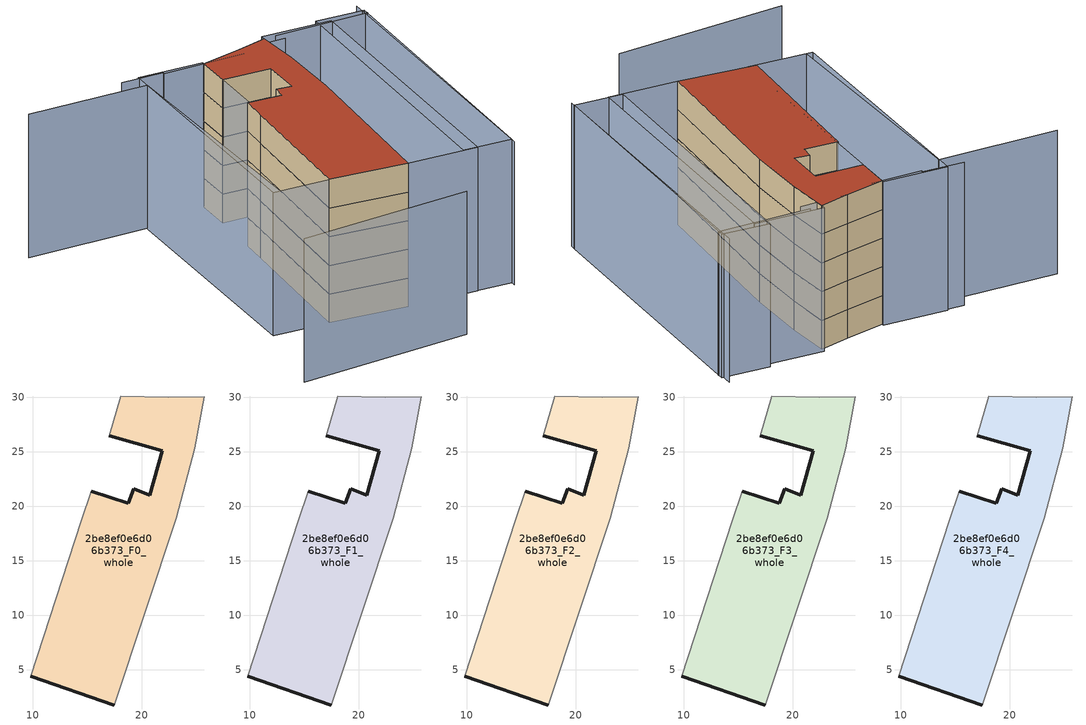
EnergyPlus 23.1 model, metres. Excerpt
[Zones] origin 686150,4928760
2be8ef0e6d06b373_F0_whole
 floor ground (EU_floor_Construction): 25.77,30.05 24.88,25.33 23.2,18.92 17.5,1.75 9.81,4.39 14.48,18.65 15.37,21.36 18.77,20.3 19.26,21.59 20.74,21.02 21.89,25.1 17.03,26.47 18.07,30.13 22.46,30.03 z0
 wall outside (EU_wall_Construction): 17.03,26.47 21.89,25.1 20.74,21.02 19.26,21.59 18.77,20.3 15.37,21.36 / 9.81,4.39 17.5,1.75 z0:3
 wall adiabatic (EU_wall_Construction): 15.37,21.36 14.48,18.65 9.81,4.39 / 17.5,1.75 23.2,18.92 24.88,25.33 25.77,30.05 22.46,30.03 18.07,30.13 17.03,26.47 z0:3
2be8ef0e6d06b373_F1_whole
 floor to 2be8ef0e6d06b373_F0_whole (EU_floor_Construction): 25.77,30.05 24.88,25.33 23.2,18.92 17.5,1.75 9.81,4.39 14.48,18.65 15.37,21.36 18.77,20.3 19.26,21.59 20.74,21.02 21.89,25.1 17.03,26.47 18.07,30.13 22.46,30.03 z3
 wall outside (EU_wall_Construction): 17.03,26.47 21.89,25.1 20.74,21.02 19.26,21.59 18.77,20.3 15.37,21.36 / 9.81,4.39 17.5,1.75 z3:6
 wall adiabatic (EU_wall_Construction): 15.37,21.36 14.48,18.65 9.81,4.39 / 17.5,1.75 23.2,18.92 24.88,25.33 25.77,30.05 22.46,30.03 18.07,30.13 17.03,26.47 z3:6
2be8ef0e6d06b373_F2_whole
 floor to 2be8ef0e6d06b373_F1_whole (EU_floor_Construction): 25.77,30.05 24.88,25.33 23.2,18.92 17.5,1.75 9.81,4.39 14.48,18.65 15.37,21.36 18.77,20.3 19.26,21.59 20.74,21.02 21.89,25.1 17.03,26.47 18.07,30.13 22.46,30.03 z6
 wall outside (EU_wall_Construction): 17.03,26.47 21.89,25.1 20.74,21.02 19.26,21.59 18.77,20.3 15.37,21.36 / 9.81,4.39 17.5,1.75 z6:9
 wall adiabatic (EU_wall_Construction): 15.37,21.36 14.48,18.65 9.81,4.39 / 17.5,1.75 23.2,18.92 24.88,25.33 25.77,30.05 22.46,30.03 18.07,30.13 17.03,26.47 z6:9
2be8ef0e6d06b373_F3_whole
 floor to 2be8ef0e6d06b373_F2_whole (EU_floor_Construction): 25.77,30.05 24.88,25.33 23.2,18.92 17.5,1.75 9.81,4.39 14.48,18.65 15.37,21.36 18.77,20.3 19.26,21.59 20.74,21.02 21.89,25.1 17.03,26.47 18.07,30.13 22.46,30.03 z9
 wall outside (EU_wall_Construction): 17.03,26.47 21.89,25.1 20.74,21.02 19.26,21.59 18.77,20.3 15.37,21.36 / 9.81,4.39 17.5,1.75 z9:12
 wall adiabatic (EU_wall_Construction): 15.37,21.36 14.48,18.65 9.81,4.39 / 17.5,1.75 23.2,18.92 24.88,25.33 25.77,30.05 22.46,30.03 18.07,30.13 17.03,26.47 z9:12
2be8ef0e6d06b373_F4_whole
 floor to 2be8ef0e6d06b373_F3_whole (EU_floor_Construction): 25.77,30.05 24.88,25.33 23.2,18.92 17.5,1.75 9.81,4.39 14.48,18.65 15.37,21.36 18.77,20.3 19.26,21.59 20.74,21.02 21.89,25.1 17.03,26.47 18.07,30.13 22.46,30.03 z12
 wall outside (EU_wall_Construction): 17.03,26.47 21.89,25.1 20.74,21.02 19.26,21.59 18.77,20.3 15.37,21.36 / 9.81,4.39 17.5,1.75 z12:15
 wall adiabatic (EU_wall_Construction): 15.37,21.36 14.48,18.65 9.81,4.39 / 17.5,1.75 23.2,18.92 24.88,25.33 25.77,30.05 22.46,30.03 18.07,30.13 17.03,26.47 z12:15
 roof outside (EU_roof_Construction): 17.5,1.75 23.2,18.92 24.88,25.33 25.77,30.05 22.46,30.03 18.07,30.13 17.03,26.47 21.89,25.1 20.74,21.02 19.26,21.59 18.77,20.3 15.37,21.36 14.48,18.65 9.81,4.39 z15
shading: -0.47,-2.98 17.45,-6.21 / 27.84,-1.76 36.81,29.07 / -1.16,33.72 11.12,30.56 / 11.12,30.56 4.76,5.86 / 36.55,27.32 27.02,29.78 / 27.33,28.79 22.46,30.03 / 22.21,29.07 13.95,31.19 / 14,31.4 9.76,32.59 / 36.72,27.96 27.99,-1.26 / 27.99,-1.26 23.13,0.19 / 23.13,0.19 31.86,29.42 / 31.86,29.42 36.72,27.96 / 17.5,1.75 25.9,30.49 / 25.9,30.49 32.92,28.43 / 32.92,28.43 24.52,-0.3 / 24.52,-0.3 17.5,1.75 / 4.09,6.03 11.61,32.26 / 11.61,32.26 18.15,30.38 / 18.15,30.38 10.63,4.16 / 10.63,4.16 4.09,6.03 z0:15
[Building]
EU S2 Campaign: North Axis=0; Terrain=City; Solar Distribution=FullExterior
[Site:Location]
Bologna: Latitude=44.5; Longitude=11.25; Time Zone=1; Elevation=37
[SizingPeriod:WeatherFileDays]
AnnualSizingPeriod: Begin Month=1; Begin Day of Month=1; End Month=12; End Day of Month=31; Day of Week for Start Day=Monday; Use Weather File Daylight Saving Period=No; Use Weather File Rain and Snow Indicators=No
[MATERIAL]
EU_InternalMass_Material: Roughness=MediumRough; Thickness=0.1; Conductivity=1; Density=1800; Specific Heat=900; Thermal Absorptance=0.9; Solar Absorptance=0.7; Visible Absorptance=0.7
[MATERIAL:NOMASS] Roughness=MediumRough; Thermal Absorptance=0.9; Solar Absorptance=0.7; Visible Absorptance=0.7
Name | Thermal Resistance
EU_wall_NoMass | 0.905828
EU_roof_NoMass | 0.37593
EU_floor_NoMass | 0.67114
[CONSTRUCTION]
EU_wall_Construction: EU_wall_NoMass
EU_roof_Construction: EU_roof_NoMass
EU_floor_Construction: EU_floor_NoMass
EU_InternalMass_Construction: EU_InternalMass_Material
[ZONE] Type=1; Multiplier=1; Ceiling Height=autocalculate; Floor Area=autocalculate; Part of Total Floor Area=Yes
Name | Volume
2be8ef0e6d06b373_F0_whole | 606.056
2be8ef0e6d06b373_F1_whole; 2be8ef0e6d06b373_F2_whole; 2be8ef0e6d06b373_F3_whole; 2be8ef0e6d06b373_F4_whole | 606.057
[INTERNALMASS] Construction=EU_InternalMass_Construction; Surface Area=191.835
Name | Zone or ZoneList
2be8ef0e6d06b373_F0_whole_EU_InternalMass | 2be8ef0e6d06b373_F0_whole
2be8ef0e6d06b373_F1_whole_EU_InternalMass | 2be8ef0e6d06b373_F1_whole
2be8ef0e6d06b373_F2_whole_EU_InternalMass | 2be8ef0e6d06b373_F2_whole
2be8ef0e6d06b373_F3_whole_EU_InternalMass | 2be8ef0e6d06b373_F3_whole
2be8ef0e6d06b373_F4_whole_EU_InternalMass | 2be8ef0e6d06b373_F4_whole
[OTHEREQUIPMENT] Fuel Type=Electricity; Design Level Calculation Method=Watts/Area; Power per Zone Floor Area=1; Fraction Latent=0; Fraction Radiant=0; Fraction Lost=0; Carbon Dioxide Generation Rate=0; EndUse Subcategory=EU_Step8_InternalGains
Name | Zone or ZoneList or Space or SpaceList | Schedule
EU_Step8_InternalGain_2be8ef0e6d06b373_F0_whole_f000 | 2be8ef0e6d06b373_F0_whole | EU_Step8_GainSchedule_2be8ef0e6d06b373_F0_whole_f000
EU_Step8_InternalGain_2be8ef0e6d06b373_F1_whole_f000 | 2be8ef0e6d06b373_F1_whole | EU_Step8_GainSchedule_2be8ef0e6d06b373_F1_whole_f000
EU_Step8_InternalGain_2be8ef0e6d06b373_F2_whole_f000 | 2be8ef0e6d06b373_F2_whole | EU_Step8_GainSchedule_2be8ef0e6d06b373_F2_whole_f000
EU_Step8_InternalGain_2be8ef0e6d06b373_F3_whole_f000 | 2be8ef0e6d06b373_F3_whole | EU_Step8_GainSchedule_2be8ef0e6d06b373_F3_whole_f000
EU_Step8_InternalGain_2be8ef0e6d06b373_F4_whole_f000 | 2be8ef0e6d06b373_F4_whole | EU_Step8_GainSchedule_2be8ef0e6d06b373_F4_whole_f000
[ZONEVENTILATION:DESIGNFLOWRATE] Schedule=EU_AlwaysOn; Design Flow Rate Calculation Method=AirChanges/Hour; Air Changes per Hour=0.73129; Ventilation Type=Natural; Fan Pressure Rise=0; Fan Total Efficiency=1; Constant Term Coefficient=1; Temperature Term Coefficient=0; Velocity Term Coefficient=0; Velocity Squared Term Coefficient=0; Minimum Indoor Temperature=-100; Maximum Indoor Temperature=100; Delta Temperature=-100; Minimum Outdoor Temperature=-100; Maximum Outdoor Temperature=100; Maximum Wind Speed=40
Name | Zone or ZoneList or Space or SpaceList
EU_ConstantAir_2be8ef0e6d06b373_F0_whole | 2be8ef0e6d06b373_F0_whole
EU_ConstantAir_2be8ef0e6d06b373_F1_whole | 2be8ef0e6d06b373_F1_whole
EU_ConstantAir_2be8ef0e6d06b373_F2_whole | 2be8ef0e6d06b373_F2_whole
EU_ConstantAir_2be8ef0e6d06b373_F3_whole | 2be8ef0e6d06b373_F3_whole
EU_ConstantAir_2be8ef0e6d06b373_F4_whole | 2be8ef0e6d06b373_F4_whole
[HVACTEMPLATE:THERMOSTAT] Constant Heating Setpoint=20; Constant Cooling Setpoint=50
EU_HeatOnly_2be8ef0e6d06b373_F0_whole; EU_HeatOnly_2be8ef0e6d06b373_F1_whole; EU_HeatOnly_2be8ef0e6d06b373_F2_whole; EU_HeatOnly_2be8ef0e6d06b373_F3_whole; EU_HeatOnly_2be8ef0e6d06b373_F4_whole
[HVACTEMPLATE:ZONE:IDEALLOADSAIRSYSTEM] System Availability Schedule=EU_AlwaysOn; Maximum Heating Supply Air Temperature=50; Minimum Cooling Supply Air Temperature=13; Maximum Heating Supply Air Humidity Ratio=0.0156; Minimum Cooling Supply Air Humidity Ratio=0.0077; Heating Limit=NoLimit; Cooling Limit=NoLimit; Heating Availability Schedule=EU_AlwaysOn; Cooling Availability Schedule=EU_CoolingOff; Dehumidification Control Type=ConstantSensibleHeatRatio; Cooling Sensible Heat Ratio=0.7; Dehumidification Setpoint=60; Humidification Control Type=None; Humidification Setpoint=30; Outdoor Air Method=None; Outdoor Air Flow Rate per Person=0.00944; Outdoor Air Flow Rate per Zone Floor Area=0; Outdoor Air Flow Rate per Zone=0; Demand Controlled Ventilation Type=None; Outdoor Air Economizer Type=NoEconomizer; Heat Recovery Type=None; Sensible Heat Recovery Effectiveness=0.7; Latent Heat Recovery Effectiveness=0.65
Name | Template Thermostat
2be8ef0e6d06b373_F0_whole | EU_HeatOnly_2be8ef0e6d06b373_F0_whole
2be8ef0e6d06b373_F1_whole | EU_HeatOnly_2be8ef0e6d06b373_F1_whole
2be8ef0e6d06b373_F2_whole | EU_HeatOnly_2be8ef0e6d06b373_F2_whole
2be8ef0e6d06b373_F3_whole | EU_HeatOnly_2be8ef0e6d06b373_F3_whole
2be8ef0e6d06b373_F4_whole | EU_HeatOnly_2be8ef0e6d06b373_F4_whole
[SIZING:ZONE] Zone Cooling Design Supply Air Temperature Input Method=SupplyAirTemperature; Zone Cooling Design Supply Air Temperature=13; Zone Heating Design Supply Air Temperature Input Method=SupplyAirTemperature; Zone Heating Design Supply Air Temperature=50; Zone Cooling Design Supply Air Humidity Ratio=0.008; Zone Heating Design Supply Air Humidity Ratio=0.008; Cooling Design Air Flow Method=DesignDay; Cooling Design Air Flow Rate=0; Cooling Minimum Air Flow per Zone Floor Area=0.000762; Cooling Minimum Air Flow=0; Cooling Minimum Air Flow Fraction=0.2; Heating Design Air Flow Method=DesignDay; Heating Design Air Flow Rate=0; Heating Maximum Air Flow per Zone Floor Area=0.002032; Heating Maximum Air Flow=0.141576; Heating Maximum Air Flow Fraction=0.3; Account for Dedicated Outdoor Air System=No; Dedicated Outdoor Air System Control Strategy=NeutralSupplyAir; Dedicated Outdoor Air Low Setpoint Temperature for Design=autosize; Dedicated Outdoor Air High Setpoint Temperature for Design=autosize; Zone Load Sizing Method=Sensible Load Only No Latent Load; Zone Latent Cooling Design Supply Air Humidity Ratio Input Method=HumidityRatioDifference; Zone Cooling Design Supply Air Humidity Ratio Difference=0.005; Zone Latent Heating Design Supply Air Humidity Ratio Input Method=HumidityRatioDifference; Zone Humidification Design Supply Air Humidity Ratio Difference=0.005
2be8ef0e6d06b373_F0_whole; 2be8ef0e6d06b373_F1_whole; 2be8ef0e6d06b373_F2_whole; 2be8ef0e6d06b373_F3_whole; 2be8ef0e6d06b373_F4_whole
[SCHEDULE:CONSTANT]
Name | Hourly Value
EU_AlwaysOn | 1
EU_CoolingOff | 0
[SCHEDULE:FILE] Column Number=1; Rows to Skip at Top=0; Number of Hours of Data=8760; Column Separator=Comma; Interpolate to Timestep=No; Minutes per Item=60; Adjust Schedule for Daylight Savings=Yes
Name | File
EU_Step8_GainSchedule_2be8ef0e6d06b373_F0_whole_f000 | ../../schedules/2be8ef0e6d06b373/2be8ef0e6d06b373_F0_whole_f000_gain.csv
EU_Step8_GainSchedule_2be8ef0e6d06b373_F1_whole_f000 | ../../schedules/2be8ef0e6d06b373/2be8ef0e6d06b373_F1_whole_f000_gain.csv
EU_Step8_GainSchedule_2be8ef0e6d06b373_F2_whole_f000 | ../../schedules/2be8ef0e6d06b373/2be8ef0e6d06b373_F2_whole_f000_gain.csv
EU_Step8_GainSchedule_2be8ef0e6d06b373_F3_whole_f000 | ../../schedules/2be8ef0e6d06b373/2be8ef0e6d06b373_F3_whole_f000_gain.csv
EU_Step8_GainSchedule_2be8ef0e6d06b373_F4_whole_f000 | ../../schedules/2be8ef0e6d06b373/2be8ef0e6d06b373_F4_whole_f000_gain.csv
